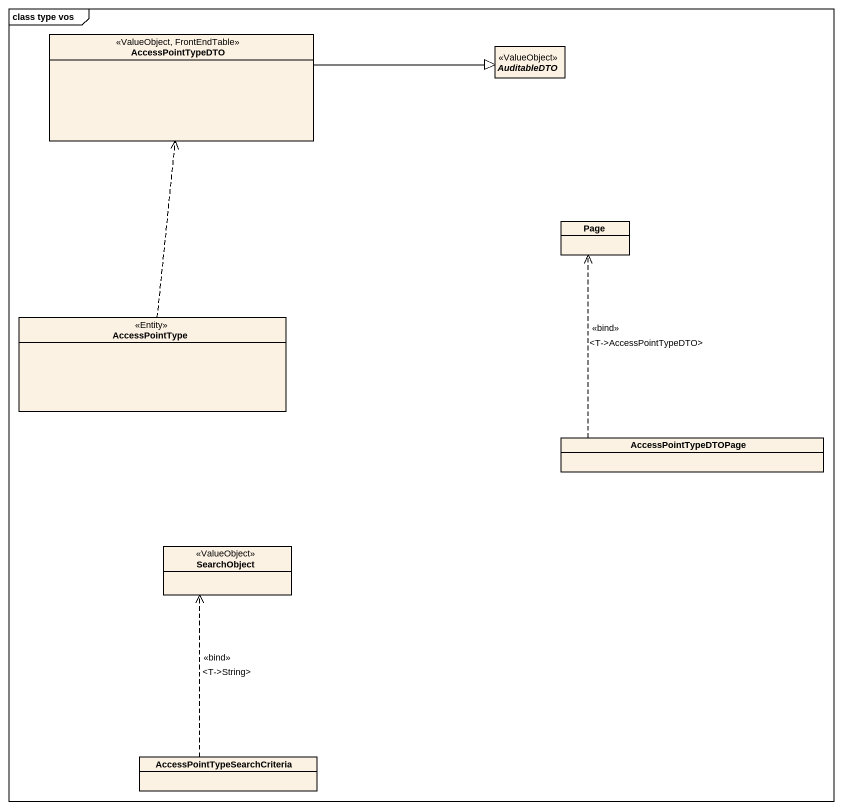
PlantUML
@startuml
mainframe class type vos
hide circle
hide empty members
class AccessPointTypeDTO <<ValueObject, FrontEndTable>>
abstract class AuditableDTO <<ValueObject>>
class "Page" as Page_
class AccessPointType <<Entity>>
class AccessPointTypeDTOPage
class SearchObject <<ValueObject>>
class "AccessPointTypeSearchCriteria" as AccessPointTypeSearchCriteri
AccessPointTypeDTO -right-|> AuditableDTO
AccessPointType .up.> AccessPointTypeDTO
AccessPointTypeDTOPage .up.> Page_ : <<bind>>\n<T->AccessPointTypeDTO>
AccessPointTypeSearchCriteri .up.> SearchObject : <<bind>>\n<T->String>
@enduml
